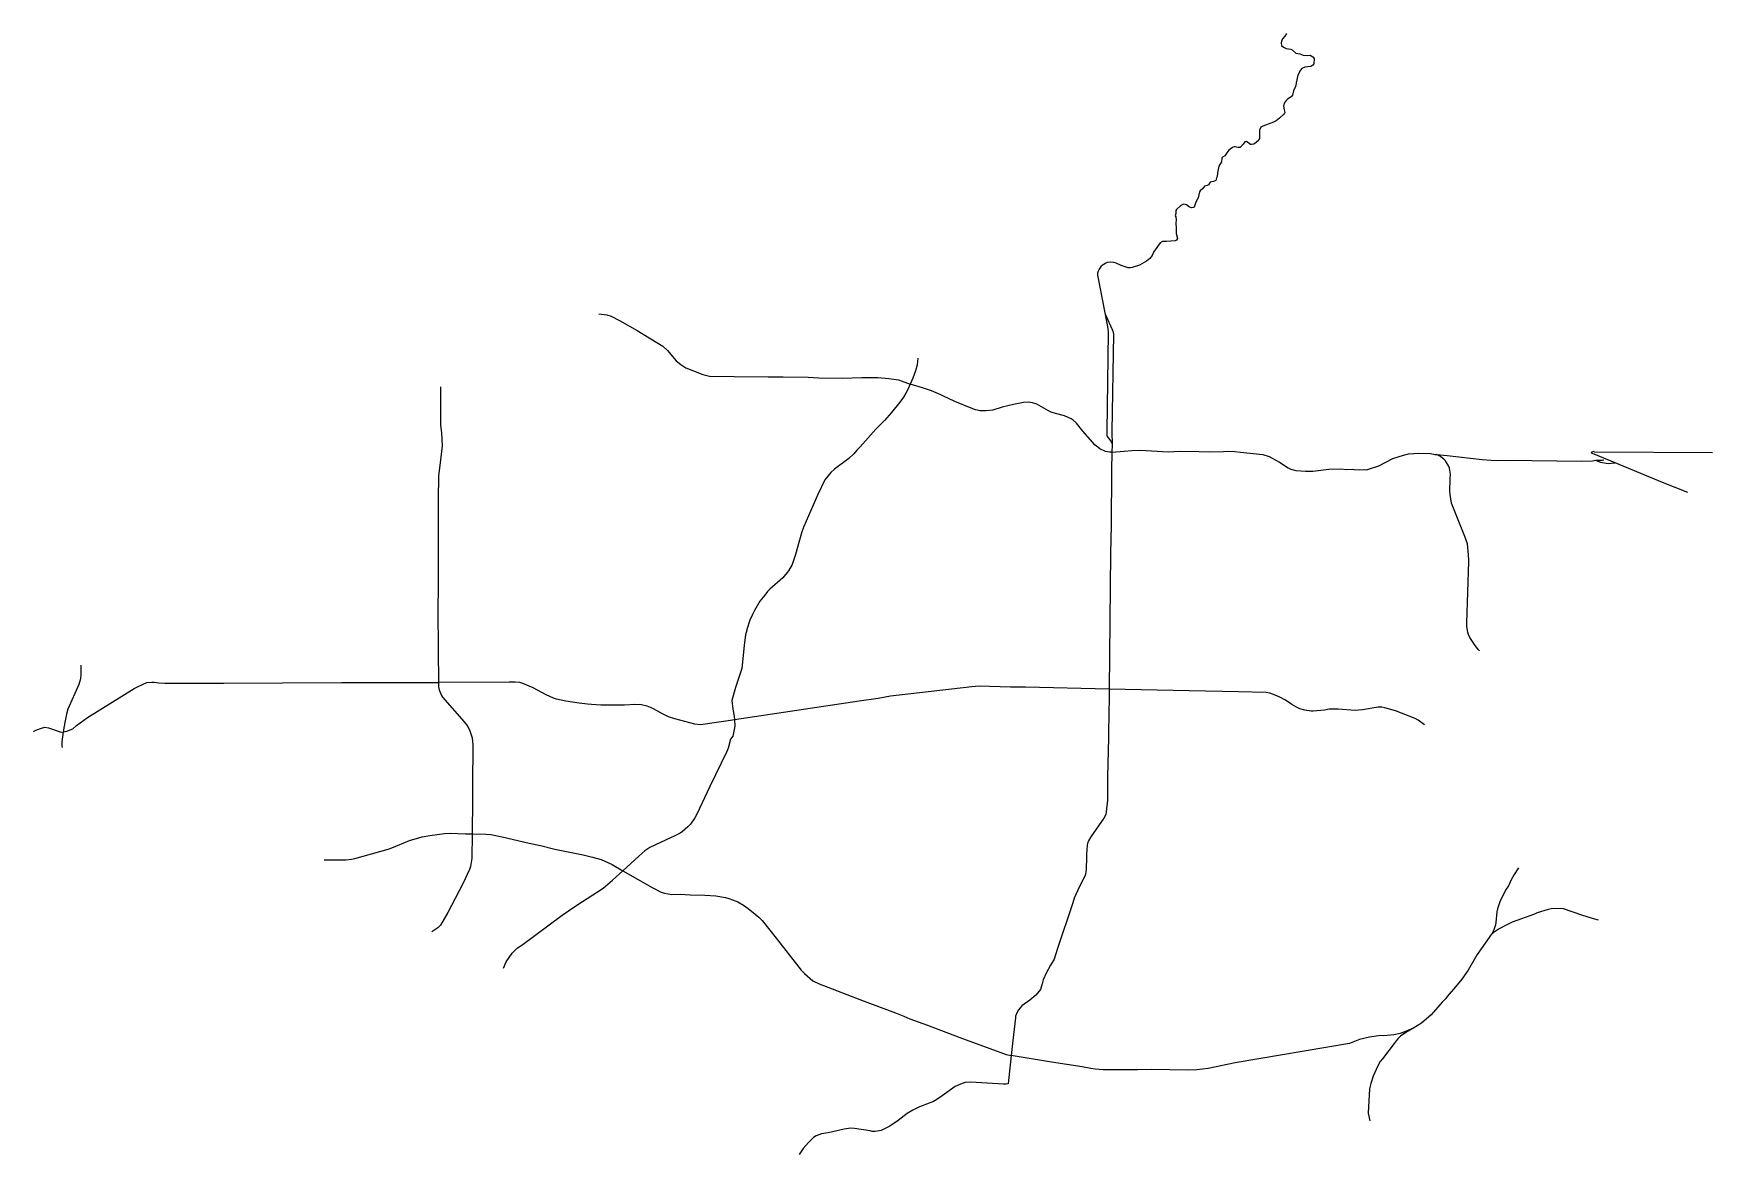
# Model space of a CAD drawing. Extents: x 391793 to 429955, y 3759954 to 3785432.
import ezdxf

# ---------------------------------------------------------------- set-up
doc = ezdxf.new("R2010")
doc.units = 0

msp = doc.modelspace()

# ---------------------------------------------------------------- linework, layer by layer
at = {"layer": '0TRANS'}
for points in [[(420274, 3785432.5), (420234.25, 3785370), (420184.06, 3785313.5), (420159.81, 3785263), (420150.69, 3785225), (420161.63, 3785158.5), (420205.19, 3785125.5), (420262.94, 3785095.5), (420368.88, 3785079.5), (420401.19, 3785066), (420485.25, 3784986.5), (420577.75, 3784970.5), (420652.13, 3784944), (420751.13, 3784935.5), (420812.25, 3784939.5), (420812.25, 3784939.5), (420874.56, 3784903.5), (420901.5, 3784866.5), (420893.5, 3784747), (420873.13, 3784715), (420826.69, 3784687), (420690.44, 3784667), (420619.56, 3784637.5), (420591.63, 3784599.5), (420534.44, 3784484.5), (420492.31, 3784312.5), (420495.31, 3784298), (420476.69, 3784226), (420431.56, 3784133.5), (420407.38, 3784033.5), (420381.81, 3783994.5), (420295.81, 3783941), (420264, 3783913), (420222.69, 3783850.5), (420206.63, 3783780), (420217, 3783702), (420233.13, 3783642), (420229.31, 3783625.5), (420211, 3783598.5), (420117.25, 3783510), (420035.88, 3783451), (419977.81, 3783422), (419733.28, 3783328.5), (419692.47, 3783303), (419657.53, 3783233.5), (419660.28, 3783056.5), (419654.28, 3783032.5), (419643.53, 3783011), (419584.28, 3782956.5), (419527.53, 3782916), (419478.97, 3782908), (419457.97, 3782914.5), (419365.72, 3782976), (419365.72, 3782976), (419322.78, 3782969.5), (419286.91, 3782922), (419217.78, 3782843.5), (419168.34, 3782842.5), (419107.59, 3782857), (419107.59, 3782857), (419080.03, 3782855), (419042.53, 3782841.5), (418961.34, 3782780), (418914.41, 3782722), (418875.22, 3782655.5), (418819.72, 3782626), (418805.84, 3782606), (418800.03, 3782590), (418797.47, 3782520.5), (418736.78, 3782417), (418705.72, 3782265.5), (418701.03, 3782183), (418683.28, 3782150.5), (418663.78, 3782091), (418614.47, 3782067), (418571.03, 3782063), (418540.84, 3782051.5), (418498.22, 3781994), (418471.66, 3781979), (418405.97, 3781961), (418370.22, 3781914), (418314.22, 3781861), (418299.09, 3781835.5), (418264.03, 3781701.5), (418209.47, 3781597), (418185.22, 3781512.5), (418157.69, 3781482), (418117.81, 3781470.5), (418070.5, 3781488), (418000.75, 3781540), (417972.25, 3781549.5), (417934.44, 3781552.5), (417934.44, 3781552.5), (417871.56, 3781522), (417770.88, 3781433.5), (417760.69, 3781411.5), (417755.63, 3781342), (417744.19, 3781288.5), (417754.75, 3781266.5), (417764.94, 3781195.5), (417756.81, 3781125.5), (417765.56, 3781011.5), (417761.94, 3780891), (417791.94, 3780773), (417769.25, 3780736), (417739.63, 3780720.5), (417546.44, 3780708.5), (417452.94, 3780704), (417398.69, 3780675.5), (417250.94, 3780461.5), (417218.38, 3780391.5), (417166.94, 3780319.5), (417087.56, 3780259.5), (416928.81, 3780167), (416764.19, 3780115.5), (416720.69, 3780108), (416670.63, 3780109), (416516.56, 3780159.5), (416403.5, 3780214.5), (416347, 3780231), (416283.63, 3780236.5), (416283.63, 3780236.5), (416193.66, 3780226), (416165.97, 3780216.5), (416104.16, 3780178.5), (416063.78, 3780142.5), (416012.41, 3780076.5), (415992.66, 3780034.5), (415978.91, 3779987.5), (415973.66, 3779937.5), (416145.91, 3779081.5)], [(404639.09, 3779061), (404821.53, 3779037.5), (404919.28, 3779005.5), (405109.03, 3778908.5), (405511.34, 3778679.5), (406098.34, 3778324), (406204.22, 3778231.5), (406402.91, 3777992), (406503.09, 3777913), (406622.72, 3777835.5), (407002.84, 3777686.5), (407154.47, 3777644.5), (407714.75, 3777638.5), (408491.94, 3777632.5), (408832, 3777631), (409397.19, 3777622.5), (409639.81, 3777604.5), (410169.66, 3777597.5), (410621.78, 3777614), (410621.78, 3777614), (410982.59, 3777612), (411233.16, 3777594.5), (411456.03, 3777564), (411720.28, 3777465.5)], [(416145.91, 3779081.5), (416213.41, 3778729.5), (416222.03, 3778640.5), (416187.28, 3776389.5), (416188.78, 3776298), (416195.28, 3776272.5), (416277.34, 3776171), (416300.78, 3776122.5), (416309.97, 3776085)], [(416145.91, 3779081.5), (416163.72, 3779024.5), (416313.09, 3778708), (416326.41, 3778670.5), (416337.22, 3778601), (416305.53, 3776388), (416309.97, 3776085)], [(411896.78, 3778052), (411874.78, 3777899), (411840.41, 3777764), (411781.59, 3777602.5), (411720.28, 3777465.5)], [(401040.41, 3777399.5), (401040.91, 3776606.5), (401046.53, 3776536.5), (401064.91, 3776346), (401077.47, 3776064), (401053.78, 3775801), (401000.09, 3775372.5), (400986.25, 3774849), (400988.38, 3773449), (400988.63, 3772853.5), (400979.31, 3772344), (400993.25, 3771420.5), (400996.13, 3770683.75)], [(411720.28, 3777465.5), (411668.34, 3777341), (411623.41, 3777259.5), (411568.47, 3777169), (411482.47, 3777051), (411294.03, 3776816), (411136.03, 3776636), (410940.53, 3776437), (410585.13, 3776039), (410510.25, 3775964.5), (410441.19, 3775881), (410325.75, 3775776), (410002.38, 3775530), (409917.06, 3775452.5), (409782.69, 3775289), (409621.75, 3774959), (409302.28, 3774224.5), (409258.34, 3774108.5), (409111.03, 3773594.5), (409038.66, 3773364), (408953.66, 3773220), (408827.47, 3773064.5), (408532.28, 3772806), (408475.66, 3772749), (408411.59, 3772669.5), (408303.53, 3772528.5), (408182.97, 3772319.5), (408135.59, 3772228.5), (408077.06, 3772095.5), (408008.31, 3771887), (408008.94, 3771870), (407978.94, 3771768.5), (407947.56, 3771530), (407903, 3771069.5), (407890.44, 3770999.5), (407751.19, 3770569.5), (407665.69, 3770275.5), (407688.5, 3770075), (407718.13, 3769914.5), (407725.25, 3769833)], [(416305.28, 3775918), (416248.53, 3775914.5), (416160.16, 3775933.5), (416032.97, 3775995.5), (415981.56, 3776028.5), (415923.44, 3776077), (415644.88, 3776394), (415499.63, 3776577.5), (415423.44, 3776645), (415375.81, 3776676), (415228.81, 3776744), (415022.88, 3776796), (414922.19, 3776828.5), (414862.88, 3776856.5), (414598.44, 3777006.5), (414497.19, 3777040.5), (414407.63, 3777052), (414407.63, 3777052), (414295.25, 3777048.5), (414068.31, 3776997.5), (413813.75, 3776938), (413595.69, 3776871), (413435.38, 3776853.5), (413313.38, 3776859), (413202.06, 3776880), (413103.81, 3776914), (412733.84, 3777068), (412459.84, 3777199), (412416.34, 3777223.5), (412207.47, 3777309.5), (411995.84, 3777382.5), (411720.28, 3777465.5)], [(416305.28, 3775918), (416296.84, 3775498.5), (416287.88, 3774261.5), (416275.25, 3773616.5), (416244.34, 3770530)], [(416309.97, 3776085), (416305.28, 3775918)], [(416305.28, 3775918), (416582.53, 3775938.5), (416760.47, 3775955), (416953.78, 3775962), (416953.78, 3775962), (417585.03, 3775928.5), (417842.97, 3775937.5), (417842.97, 3775937.5), (418285.16, 3775934.5), (418529.09, 3775924.5), (418843.81, 3775934), (418925.06, 3775942), (418925.06, 3775942), (419099, 3775934), (419227, 3775920), (419734.13, 3775865), (419878.19, 3775815.5), (419951.31, 3775781.5), (420115.31, 3775689), (420314, 3775559), (420372, 3775531.5), (420482.81, 3775498.5), (420702.94, 3775482.5), (420802.13, 3775482), (420874, 3775485), (421236.44, 3775533), (421511.09, 3775537.5), (421511.09, 3775537.5), (421634.47, 3775527), (421779.97, 3775528.5), (421779.97, 3775528.5), (421818.84, 3775522), (421927.72, 3775517), (422052.66, 3775524), (422052.66, 3775524), (422090.28, 3775519), (422137.34, 3775531), (422369.91, 3775605), (422688.72, 3775772), (422933.53, 3775853), (423045.34, 3775876), (423275.78, 3775894), (423275.78, 3775894), (423545.91, 3775885.5), (423646.59, 3775862.5), (423680.66, 3775862)], [(423680.66, 3775862), (423923.19, 3775841.5), (424724.69, 3775753.5), (424925.25, 3775737.5), (425078, 3775731.5), (425285.63, 3775736.5), (425285.63, 3775736.5), (426979.47, 3775715.5), (427229.16, 3775721), (427303.59, 3775733)], [(424656.84, 3771401), (424627.91, 3771431.5), (424547.66, 3771544.5), (424440.78, 3771706), (424409.09, 3771774.5), (424393.59, 3771829.5), (424374.97, 3771951), (424370.28, 3772035), (424419.41, 3773432.5), (424414.34, 3773455.5), (424412.91, 3773587), (424384.78, 3773831), (424329.16, 3774000.5), (424027.22, 3774755), (424005.72, 3774854), (423990.97, 3774951.5), (423986.78, 3775030), (423993.97, 3775310), (424003.13, 3775416.5), (423977.44, 3775554), (423957, 3775606.5), (423884.63, 3775720.5), (423851.19, 3775758), (423783.22, 3775808), (423759.78, 3775825.5), (423680.66, 3775862)], [(429955.06, 3775902), (427282.97, 3775916), (427247.91, 3775929.5), (427247.91, 3775929.5), (427230.84, 3775928.5), (427197.66, 3775912), (427198.78, 3775905.5), (427219.22, 3775892.5), (427737.47, 3775685.5)], [(427303.59, 3775733), (427456.41, 3775733.5), (427488.78, 3775740)], [(427303.59, 3775733), (427347.03, 3775710), (427413.72, 3775691), (427583.66, 3775663.5), (427734.22, 3775673), (427737.47, 3775685.5)], [(427737.47, 3775685.5), (428809.78, 3775237.5), (429388.91, 3775007)], [(392866.41, 3771077.75), (392866.78, 3770871.25), (392857.47, 3770766.75), (392820.59, 3770638.75), (392571.72, 3770074.75), (392538.03, 3769959.75), (392500.34, 3769770.75), (392474.91, 3769606.25), (392473.84, 3769563.75)], [(392473.84, 3769563.75), (392551.78, 3769573.25), (392682.34, 3769631.25), (392767.91, 3769703.25), (393020.03, 3769888.75), (394079.16, 3770543.25), (394167.84, 3770593.25), (394366.47, 3770680.75), (394484.78, 3770692.75), (394484.78, 3770692.75), (394535.91, 3770691.25), (394637.41, 3770674.75), (394774.94, 3770669.75), (396110.5, 3770669.75), (398794.97, 3770680.25), (400786.69, 3770684.75), (400996.13, 3770683.75)], [(407725.25, 3769833), (407638.19, 3769816), (407320.19, 3769775.5), (406954.56, 3769719), (406820.84, 3769734.5), (406369.72, 3769853.5), (406223.16, 3769904.5), (406088.97, 3769966), (405885.03, 3770081), (405817.91, 3770112), (405744.09, 3770142.5), (405611.22, 3770171), (405462.84, 3770182), (405462.84, 3770182), (405225.09, 3770163), (405189.22, 3770169), (404688.16, 3770170), (404477.03, 3770180.5), (404385.16, 3770186), (404194.41, 3770210.5), (403888.91, 3770260), (403680.72, 3770303), (403609.84, 3770324), (403442.38, 3770401.5), (403152, 3770558.5), (402915.56, 3770662.5), (402847.69, 3770680.5), (402742.5, 3770692), (402601.88, 3770693), (400996.13, 3770683.75)], [(400996.13, 3770683.75), (400999.94, 3770580.25), (401010.5, 3770516.25), (401063.25, 3770385.75), (401091.25, 3770346.25), (401582.81, 3769785.75), (401663.94, 3769678.25), (401709.88, 3769583.75), (401759.81, 3769427.75), (401780.31, 3769265.25), (401770, 3768347.75), (401773.97, 3768024.25), (401760.84, 3767238.75)], [(416244.34, 3770530), (414342.16, 3770577.5), (414342.16, 3770577.5), (414002.22, 3770575.5), (413286.44, 3770595.5), (413286.44, 3770595.5), (413120.38, 3770584), (411274.41, 3770369.5), (410994.47, 3770321), (410556.28, 3770258), (407725.25, 3769833)], [(416244.34, 3770530), (416235.78, 3769784.5), (416225.53, 3769712), (416231.03, 3769426), (416202.66, 3768537.5), (416200.91, 3768005), (416176.78, 3767745.5), (416163.28, 3767685), (416120.97, 3767601), (415827.16, 3767174.5), (415770, 3767082.5), (415756.19, 3767050.5), (415742.5, 3766984.5), (415728.31, 3766770), (415730.38, 3766719.5), (415722.06, 3766420.5), (415706.44, 3766332), (415694.31, 3766295), (415561.56, 3766029), (415448.75, 3765777), (415419.75, 3765671.5), (415057.56, 3764610.5), (414991.56, 3764394.5), (414908, 3764257), (414813.28, 3764076.5), (414744.41, 3763923.5), (414716.03, 3763834.5), (414700.03, 3763753.5), (414678.41, 3763705.5), (414574.84, 3763571.5), (414438.59, 3763464), (414259.34, 3763335), (414177.72, 3763240.5), (414150.84, 3763187.5), (414115.59, 3763094), (414109.59, 3763056), (414054.09, 3762547.5), (414018.28, 3762204)], [(423406.56, 3769719), (423269.5, 3769828.5), (423198.25, 3769864), (422748.31, 3770036.5), (422511.5, 3770108.5), (422440.44, 3770120), (422358.94, 3770122), (422358.94, 3770122), (422003.63, 3770064), (421830.5, 3770047), (421451.03, 3770073), (421397.53, 3770078), (421397.53, 3770078), (421245.28, 3770075.5), (421137.84, 3770055.5), (420879.34, 3770033.5), (420834.91, 3770033), (420689.09, 3770049.5), (420573.41, 3770086.5), (420502.16, 3770120.5), (420396.66, 3770180.5), (420251.66, 3770280), (420123.16, 3770349), (420019.22, 3770396), (419893.91, 3770437.5), (419809.03, 3770458), (419180.28, 3770467), (418063.25, 3770490.5), (416244.34, 3770530)], [(391793.09, 3769568.75), (391841.5, 3769595.25), (391969.88, 3769646.25), (392048.81, 3769663.25), (392048.81, 3769663.25), (392132.19, 3769649.25), (392421.59, 3769556.25), (392473.84, 3769563.75)], [(407725.25, 3769833), (407731.88, 3769696.5), (407720.63, 3769611), (407688.5, 3769463), (407634.06, 3769394.5), (407584.25, 3769189.5), (407555, 3769111.5), (407164.78, 3768314), (406866.78, 3767686), (406824.66, 3767603), (406726.84, 3767462.5), (406666.22, 3767402.5), (406540.28, 3767295), (406487.97, 3767260), (406355.28, 3767186), (406282.41, 3767156.5), (405803.22, 3766928.5), (405688.19, 3766856), (405552.94, 3766736), (405186, 3766404.5)], [(392448.84, 3769205.25), (392440.91, 3769238.75), (392443.22, 3769336.75), (392473.84, 3769563.75)], [(398401.31, 3766654.25), (398836.13, 3766648.75), (398891.56, 3766649.25), (399017.25, 3766664.25), (399097.25, 3766680.75), (399856.28, 3766892.75), (399937.72, 3766920.75), (400337.47, 3767093.25), (400624.91, 3767176.75), (400797.03, 3767200.75), (401133.28, 3767247.25), (401261.84, 3767256.25), (401261.84, 3767256.25), (401610.47, 3767239.25), (401760.84, 3767238.75)], [(401760.84, 3767238.75), (401758.09, 3766679.75), (401726.59, 3766499.25), (401701.09, 3766429.25), (401551.03, 3766103.75), (401210.22, 3765454.25), (401044.47, 3765166.5), (400979.25, 3765105.5), (400845.53, 3765014.25)], [(401760.84, 3767238.75), (402071.97, 3767237.75), (402188.16, 3767227.75), (402446.06, 3767173.75), (403058.13, 3767029.75), (403319.69, 3766975.5), (403644.81, 3766897), (404282.63, 3766764), (404498, 3766714), (404693.75, 3766657.5), (404943.44, 3766545), (405186, 3766404.5)], [(402476.16, 3764187.75), (402535.47, 3764333.75), (402671.91, 3764528.75), (402793.09, 3764646.75), (402889.72, 3764712.25), (403811.44, 3765390.25), (404143.31, 3765622.5), (404740.69, 3766009.5), (404951.19, 3766189.5), (405186, 3766404.5)], [(405186, 3766404.5), (405855.13, 3766020.5), (406056.25, 3765919), (406132.63, 3765895), (406216.31, 3765874.5), (406305, 3765863.5), (406491.41, 3765867.5), (406491.41, 3765867.5), (406719.53, 3765854.5), (407053.16, 3765850.5), (407300.66, 3765832), (407519.91, 3765796), (407598.53, 3765770), (407679.91, 3765739), (407798.41, 3765693), (407929.53, 3765620), (408038.59, 3765544.5), (408115.22, 3765483), (408275.97, 3765348), (408356.97, 3765270.5), (408706.16, 3764835.5), (409242.72, 3764145), (409320.53, 3764064), (409507.34, 3763904), (409649.53, 3763835.5), (410671.13, 3763435), (411383.38, 3763171), (411573.5, 3763098), (411709.88, 3763037.5), (412114, 3762892.5), (412850.19, 3762615.5), (412991.56, 3762557), (413758.97, 3762275.5), (413899.09, 3762229), (414018.28, 3762204)], [(425544.75, 3766471), (425447.38, 3766315), (425380.75, 3766193.5), (425321.94, 3766061), (425269.56, 3765987), (425133.56, 3765722.5), (425068.94, 3765535.5), (425055.63, 3765468.5), (425035.13, 3765226.5), (425023.19, 3765171), (424984.81, 3765060), (424938.88, 3764971.5), (424905.94, 3764924.5)], [(427362.41, 3765282), (427225.66, 3765315.5), (426988.91, 3765389.5), (426569.53, 3765534.5), (426494.84, 3765545.5), (426494.84, 3765545.5), (426285.84, 3765536), (426218.06, 3765523.5), (425972.69, 3765449.5), (425908.88, 3765418), (425405.31, 3765230.5), (425264.88, 3765169), (425105.19, 3765085.5), (424974.5, 3764991.5), (424905.94, 3764924.5)], [(424905.94, 3764924.5), (424877.75, 3764884), (424610.69, 3764498), (424401.34, 3764145), (424257.22, 3763937), (424117.34, 3763762), (423924.28, 3763542), (423891.91, 3763497.5), (423811.34, 3763415), (423564.28, 3763130), (423340.72, 3762940), (423147.47, 3762817.5)], [(423147.47, 3762817.5), (422859.41, 3762702.5), (422713.94, 3762669.5), (422486.56, 3762650.5), (422416.69, 3762657), (422416.69, 3762657), (422161, 3762620), (421934.19, 3762564.5), (421706.63, 3762479.5), (419108.16, 3762038), (418489.34, 3761907.5), (418233.16, 3761876.5), (418027.72, 3761872.5), (417215, 3761884), (417215, 3761884), (416887.88, 3761877.5), (416573.19, 3761881), (416109.19, 3761877), (415927.38, 3761891.5), (415823.19, 3761906), (415632.13, 3761944.5), (414927.97, 3762050.5), (414018.28, 3762204)], [(423147.47, 3762817.5), (422984.03, 3762726.5), (422868.09, 3762640), (422803.19, 3762582.5), (422765.31, 3762539.5), (422724.44, 3762473), (422456.88, 3762125), (422399.63, 3762066.5), (422345.81, 3761972), (422241, 3761733), (422189.69, 3761565.5), (422162.75, 3761442.5), (422129.34, 3760889.5), (422164.13, 3760720.75)], [(414018.28, 3762204), (413964.16, 3761702.5), (413943.28, 3761562.5), (413897.78, 3761552), (413839.66, 3761549), (413101.16, 3761595.5), (413101.16, 3761595.5), (412967.72, 3761587.5), (412902.53, 3761569.5), (412740.84, 3761499.5), (412448.63, 3761284.5), (412328.25, 3761204), (412246, 3761160), (411929.63, 3761037), (411781.25, 3760962.5), (411649.88, 3760883.5), (411444, 3760725), (411257.13, 3760598), (411198.31, 3760564.5), (411060.5, 3760497.5), (410924.38, 3760477.5), (410854.69, 3760477.5), (410813.44, 3760490), (410452.88, 3760547.5), (410363.69, 3760548.5), (410363.69, 3760548.5), (410217.75, 3760530), (409855.88, 3760445), (409703.75, 3760422), (409584.06, 3760373.5), (409525.25, 3760339), (409408.38, 3760226.5), (409289.06, 3760086), (409195.06, 3759954.5)]]:
    msp.add_lwpolyline(points, dxfattribs=at)

doc.saveas('drawing.dxf')
